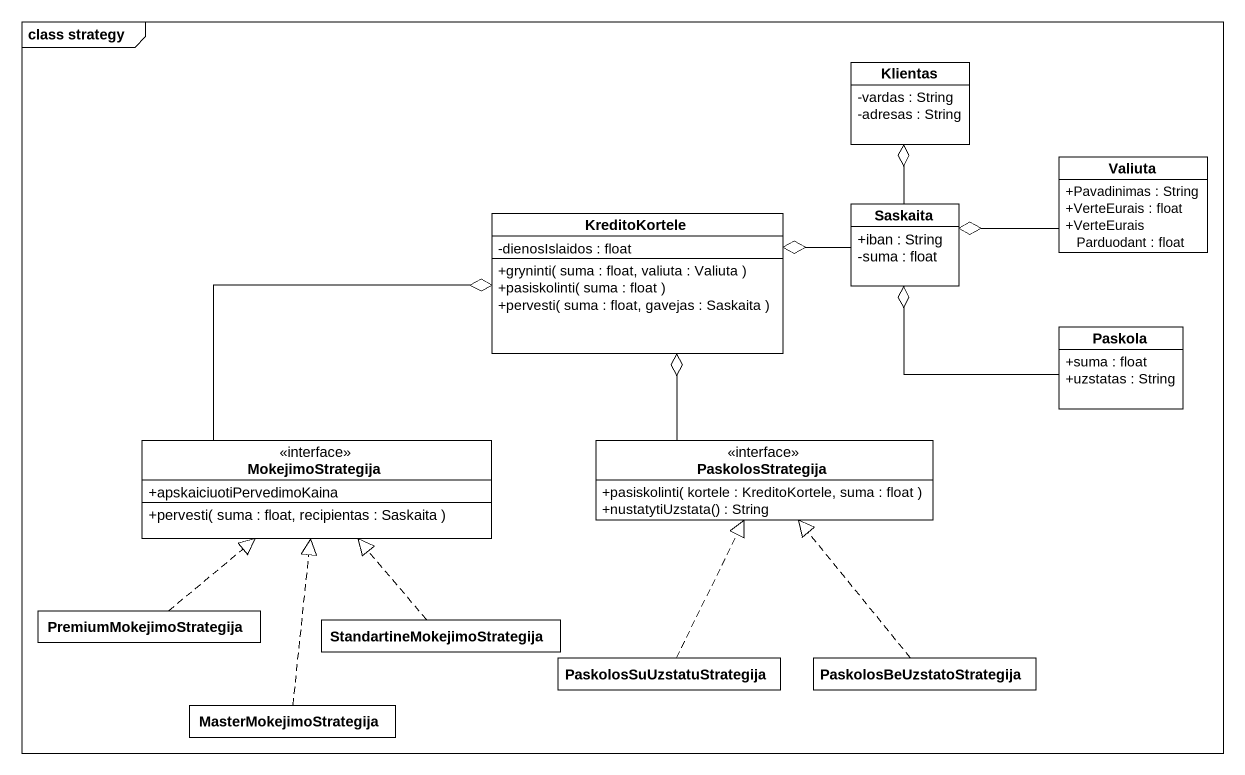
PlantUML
@startuml
mainframe class strategy
hide circle
hide empty members
skinparam classAttributeIconSize 0
class Klientas {
  -vardas : String
  -adresas : String
}
class Valiuta {
  +Pavadinimas : String
  +VerteEurais : float
  +VerteEuraisParduodant : float
}
class KreditoKortele {
  -dienosIslaidos : float
  +gryninti( suma : float, valiuta : Valiuta )
  +pasiskolinti( suma : float )
  +pervesti( suma : float, gavejas : Saskaita )
}
class Saskaita {
  +iban : String
  -suma : float
}
class Paskola {
  +suma : float
  +uzstatas : String
}
interface MokejimoStrategija {
  +apskaiciuotiPervedimoKaina
  +pervesti( suma : float, recipientas : Saskaita )
}
interface PaskolosStrategija {
  +pasiskolinti( kortele : KreditoKortele, suma : float )
  +nustatytiUzstata() : String
}
class PremiumMokejimoStrategija
class "StandartineMokejimoStrategija" as StandartineMokejimoStrategij
class MasterMokejimoStrategija
class PaskolosSuUzstatuStrategija
class PaskolosBeUzstatoStrategija
Klientas o-- Saskaita
KreditoKortele o-right- Saskaita
KreditoKortele o-- MokejimoStrategija
KreditoKortele o-- PaskolosStrategija
Saskaita o-right- Valiuta
Saskaita o-right- Paskola
PremiumMokejimoStrategija .up.|> MokejimoStrategija
StandartineMokejimoStrategij .up.|> MokejimoStrategija
MasterMokejimoStrategija .up.|> MokejimoStrategija
PaskolosSuUzstatuStrategija .up.|> PaskolosStrategija
PaskolosBeUzstatoStrategija .up.|> PaskolosStrategija
@enduml
